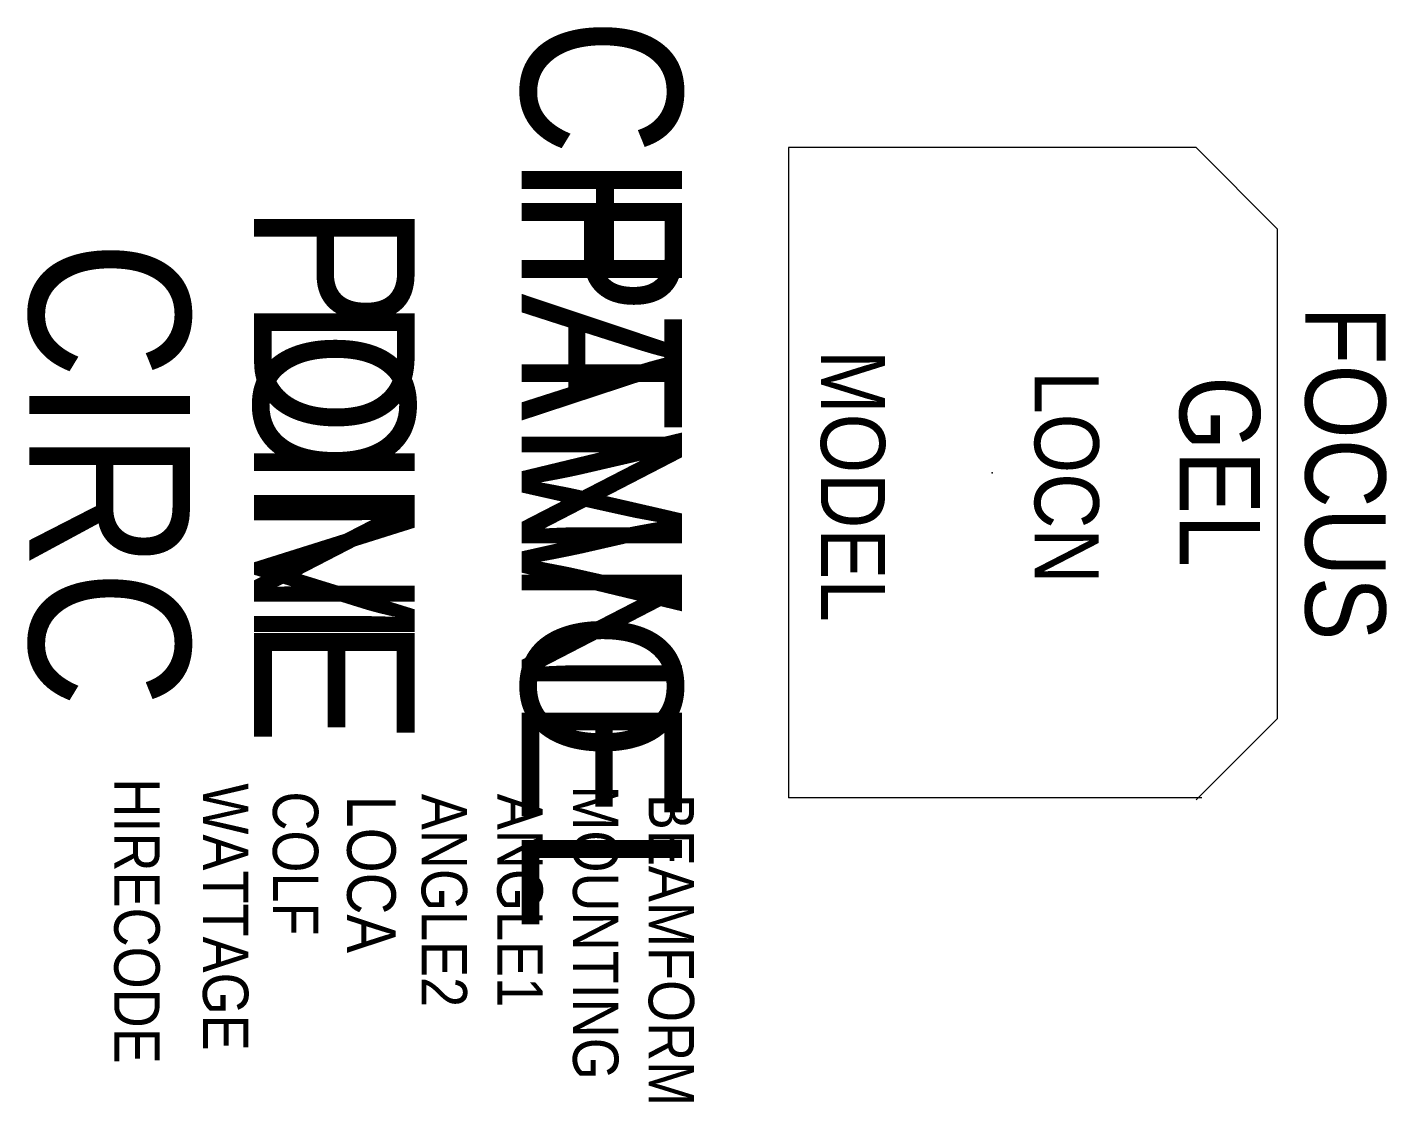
# Model space of a CAD drawing. Extents: x -282 to 566, y -1746 to -1076.
import ezdxf
from ezdxf.enums import TextEntityAlignment as Align

# ---------------------------------------------------------------- set-up
doc = ezdxf.new("R2010")
doc.units = 0
doc.header["$MEASUREMENT"] = 0
doc.layers.get('0').update_dxf_attribs({"linetype": 'CONTINUOUS'})
for name, color, linetype in [('CHANNEL', 3, 'CONTINUOUS'), ('CIRC', 6, 'CONTINUOUS'), ('DIMMER', 4, 'CONTINUOUS'), ('FOCUS', 2, 'CONTINUOUS'), ('GEL', 1, 'CONTINUOUS'), ('LANTERNS', 4, 'CONTINUOUS'), ('LOCATION', 7, 'CONTINUOUS'), ('MODEL', 6, 'CONTINUOUS'), ('PATCH', 5, 'CONTINUOUS'), ('PATCH2', 5, 'CONTINUOUS')]:
    doc.layers.add(name, color=color, linetype=linetype)

msp = doc.modelspace()

# ---------------------------------------------------------------- linework, layer by layer
at = {"color": 7, "linetype": 'CONTINUOUS'}
for p, q in [((446.77, -1151.19), (192.77, -1151.19)), ((192.77, -1151.19), (192.77, -1556.27)), ((497.57, -1201.99), (446.77, -1151.19)), ((497.57, -1506.79), (497.57, -1201.99)), ((446.77, -1557.59), (497.57, -1506.79)), ((450.34, -1556.27), (192.77, -1556.27))]:
    msp.add_line(p, q, dxfattribs=at)
msp.add_point((319.77, -1353.73))

# ---------------------------------------------------------------- texts
at = {"layer": 'CHANNEL', "width": 0.89}
msp.add_attdef('CHANNEL', text='', height=100, rotation=270, dxfattribs=at).set_placement((26.44, -1354.58), align=Align.CENTER)
at = {"layer": 'CIRC', "width": 0.89}
msp.add_attdef('CIRC', text='', height=100, rotation=270, dxfattribs=at).set_placement((-280.23, -1354.58), align=Align.CENTER)
at = {"layer": 'DIMMER', "width": 0.89}
msp.add_attdef('DIM', text='', height=100, rotation=270, dxfattribs=at).set_placement((-140.23, -1353.73), align=Align.CENTER)
at = {"layer": 'FOCUS', "color": 30, "width": 0.89}
msp.add_attdef('FOCUS', text='', height=50, rotation=270, dxfattribs=at).set_placement((514.9, -1354.09), align=Align.CENTER)
at = {"layer": 'GEL', "width": 0.89}
msp.add_attdef('GEL', text='', height=50, rotation=270, dxfattribs=at).set_placement((436.6, -1353.13), align=Align.CENTER)
at = {"layer": 'LANTERNS', "color": 0, "width": 0.89, "flags": 1}
for tag, p, s, height in [('HIRECODE', (-227.38, -1544.14), '', 28.3), ('WATTAGE', (-172.16, -1547.22, 0.01), '1000', 28.305), ('COLF', (-128.55, -1552.22), '1', 28.3), ('LOCA', (-82.26, -1554.81), '', 30.26), ('ANGLE2', (-35.88, -1553.71), '180', 28.305), ('ANGLE1', (11.3, -1553.71), '0', 28.3), ('MOUNTING', (58.47, -1548.51), 'STANDARD HOOK CLAMP', 28.3047), ('BEAMFORM', (105.65, -1553.71), 'C', 28.3)]:
    msp.add_attdef(tag, p, s, height=height, rotation=270, dxfattribs=at)
at = {"layer": 'LOCATION', "width": 0.89}
msp.add_attdef('LOCN', text='', height=40, rotation=270, dxfattribs=at).set_placement((346.18, -1356.66), align=Align.CENTER)
at = {"layer": 'MODEL', "width": 0.89}
msp.add_attdef('MODEL', text='1 Cell', height=40, rotation=270, dxfattribs=at).set_placement((232.98, -1361.95), align=Align.MIDDLE)
at = {"layer": 'PATCH', "width": 0.89}
msp.add_attdef('PONE', text='', height=100, rotation=270, dxfattribs=at).set_placement((-140.23, -1354.58), align=Align.CENTER)
at = {"layer": 'PATCH2', "width": 0.89}
msp.add_attdef('PTWO', text='', height=100, rotation=270, dxfattribs=at).set_placement((26.44, -1354.58), align=Align.CENTER)

doc.saveas('drawing.dxf')
